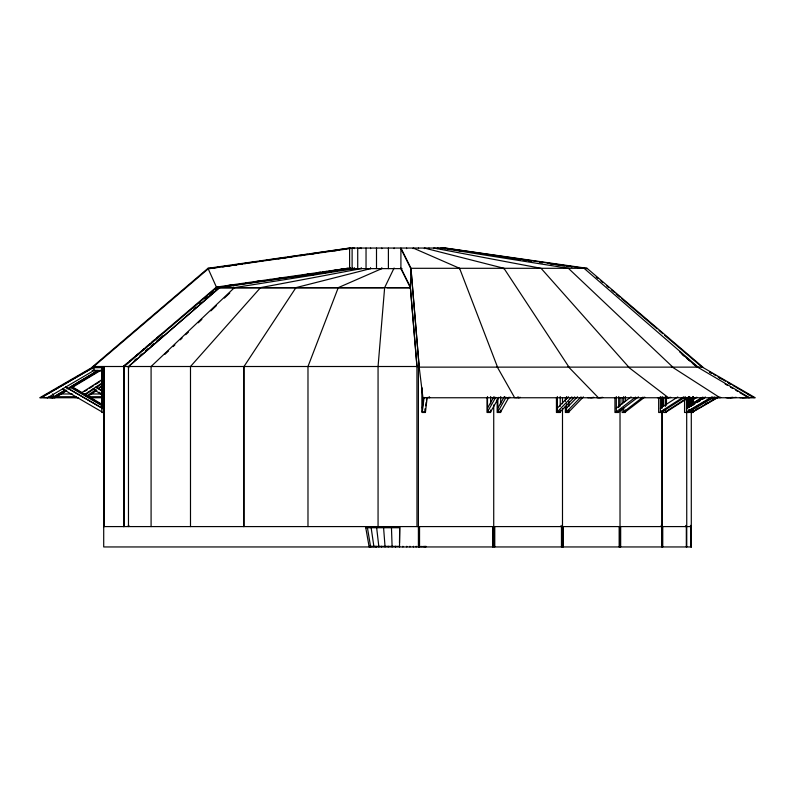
<?xml version="1.0" encoding="UTF-8"?>
<svg xmlns="http://www.w3.org/2000/svg" width="795" height="795" viewBox="0 0 795 795"><rect width="100%" height="100%" fill="white"/><g stroke="black" fill="none" stroke-linecap="round" stroke-linejoin="round"><path stroke-width="1.19" d="M103.708 366.505L103.708 546.95L691.292 546.95L691.292 412.426M418.399 546.95L418.399 366.505M419.541 546.95L419.541 526.588M424.361 546.374L424.361 546.95L424.46 546.374M425.852 546.374L425.852 546.95L425.951 546.374M492.592 546.95L492.592 526.588M493.725 546.95L493.725 404.973M494.768 546.95L494.768 526.588M561.459 546.95L561.459 526.588M562.492 546.95L562.492 408.7M619.156 546.95L619.156 526.588M661.748 546.95L661.748 526.588M686.323 546.95L686.323 526.588M399.488 542.876L399.676 527.741L365.77 527.741M399.776 526.588L399.517 546.95L399.517 546.374L369.049 546.374M410.359 287.631L410.985 268.303L400.909 248.05L400.909 268.621L410.359 287.631L416.938 366.505L416.978 526.588M402.906 546.374L402.886 546.95L402.886 546.374M413.479 546.374L413.42 546.95L413.42 546.374M422.304 408.143L423.596 397.629M424.083 397.411L422.304 411.84L425.444 411.84L427.223 397.411M425.732 405.808L426.16 402.31M426.448 399.974L426.736 397.629M459.5 268.849L459.58 268.303L413.191 248.05L413.191 248.636M423.159 546.374L423.059 546.95L423.059 546.374M425.404 546.95L425.504 546.374M503.801 268.849L503.941 268.303L424.401 248.05L424.401 248.636M586.71 268.849L587.028 268.303L445.399 248.05L349.601 248.05L207.972 268.303L92.121 367.131L93.005 367.131L208.22 268.849L349.601 248.636M394.091 268.621L394.091 268.034L384.641 287.631L378.062 366.505L378.062 526.588M487.504 408.143L494.043 396.586M495.732 397.301L487.504 411.84L490.634 411.84L498.872 397.301M497.839 408.143L504.378 396.586M506.067 397.301L497.839 411.84L500.701 411.84L508.929 397.301M557.355 408.143L568.405 396.755M571.853 396.894L557.355 411.84L560.217 411.84L574.715 396.894M566.527 408.143L577.577 396.755M581.026 396.894L566.527 411.84L568.922 411.84L583.421 396.894M233.859 287.084L233.034 287.87L218.714 287.87M164.982 354.292L168.58 350.883M173.081 346.62L174.88 344.921M180.286 339.813L182.085 338.104M185.682 334.705L188.385 332.151M198.283 322.78L201.88 319.371M210.884 310.855L216.28 305.747M224.379 298.085L229.785 292.977M134.325 360.513L136.184 358.903M139.91 355.673L141.778 354.053M145.495 350.824L148.297 348.409M151.09 345.984L153.882 343.559M156.675 341.144L163.194 335.49M193.93 308.858L195.799 307.238M199.525 304.008L201.383 302.398M205.11 299.168L207.902 296.744M209.82 295.193L213.617 291.904M215.435 290.324L219.181 287.084M215.505 290.324L219.251 287.084M129.953 365.352L219.36 287.87M124.189 526.588L124.189 366.505L216.657 287.631L349.601 268.621L349.601 268.034L216.409 287.084L123.305 366.505L127.657 362.957M129.525 361.367L133.272 358.167M135.965 355.772L138.767 353.378M141.58 350.973L144.392 348.578M146.26 346.988L150.007 343.788M151.885 342.188L154.687 339.793M156.565 338.193L160.312 335.003M426.18 397.758L429.757 397.43L429.34 397.758L429.211 396.715M616.314 408.143L631.051 396.884M635.612 397.093L616.314 411.84L618.709 411.84L638.435 396.884M642.996 397.093L623.697 411.84L625.466 411.84L644.765 397.093M84.608 394.419L101.979 383.061M85.631 394.419L93.81 389.073M95.847 387.741L101.979 383.737M85.9 396.417L96.115 389.739M98.163 388.407L102.247 385.734M87.679 396.417L96.871 390.415M81.438 392.829L101.929 379.672M84.509 391.508L87.579 389.54M89.626 388.218L93.73 385.595M95.778 384.273L99.872 381.64M677.757 396.973L660.367 408.143L662.126 408.143M683.76 396.824L660.367 411.84L662.126 411.84L685.519 396.824M688.858 396.824L665.455 411.84L666.468 411.84L689.861 396.824M693.2 399.229L696.331 397.311M692.803 399.865L696.976 397.311M693.151 402.956L702.502 397.242M692.753 403.592L703.148 397.242M52.331 397.758L65.101 390.116M66.989 388.984L98.073 370.381M65.289 390.116L52.53 397.758L46.816 397.43M70.606 386.936L98.262 370.381L92.111 370.381M53.971 397.758L65.677 390.752M69.93 388.208L99.703 370.381L102.396 370.381M66.691 390.752L54.994 397.758L48.257 397.43L49.28 397.43M72.007 387.572L100.727 370.381M47.501 397.758L94.158 370.381M705.423 397.013L686.492 408.143L690.666 406.295M692.763 405.053L694.87 403.82M696.976 402.578L700.127 400.73M702.233 399.488L704.33 398.255M711.714 397.013L686.492 411.84L687.506 411.84L712.718 397.013M714.357 397.013L689.146 411.84M422.95 397.758L419.104 366.505L93.73 366.505L39.75 397.758L78.635 397.758M40.903 397.758L93.73 367.171M47.7 397.758L41.698 397.43L93.969 367.171L93.969 370.868L103.936 370.868M696.211 409.375L698.348 408.133M705.821 403.81L707.957 402.578M711.157 400.72L713.294 399.488M715.42 398.255L717.557 397.013M692.584 411.84L718.203 397.013M718.74 397.013L693.131 411.84M381.809 268.621L381.809 268.034L381.809 268.621L338.272 287.631L307.983 366.505L307.983 526.588M370.599 268.621L370.599 268.034L370.599 268.621L295.939 287.631L244.005 366.505L244.005 526.588M358.784 248.517L361.218 248.05L361.218 248.636M361.218 268.621L361.218 268.034L361.218 268.621L260.531 287.631L190.492 366.505L190.492 526.588M508.442 397.758L510.35 397.43L505.282 397.758L504.706 396.715M515.647 397.758L520.437 397.43L518.529 397.758L517.952 396.715M351.877 248.438L354.312 248.05L354.312 248.636M296.306 277.077L298.741 276.69M301.166 276.302L303.601 275.925M323.058 272.834L325.493 272.447M329.14 271.87L331.575 271.483M334.009 271.095L336.434 270.707M340.081 270.131L342.516 269.743M306.691 275.537L309.116 275.149M312.286 274.643L314.731 274.255M323.317 272.894L326.149 272.447M328.216 272.119L331.028 271.731M334.337 271.145L337.159 270.757M339.525 270.33L342.059 269.982M350.635 268.621L353.089 268.233M312.554 274.762L314.989 274.374M323.088 273.092L325.94 272.645M328.365 272.258L331.674 271.731M334.119 271.343L336.881 270.906M339.316 270.519L342.695 269.982M345.149 269.594L347.604 269.207M334.367 271.483L336.802 271.095M354.312 268.621L354.312 268.034L354.312 268.621L234.455 287.631L151.09 366.505L151.09 526.588M210.943 268.303L219.5 267.06M221.944 266.713L230.5 265.46M232.955 265.113L241.511 263.861M243.956 263.513L246.4 263.155M248.845 262.797L252.522 262.271M254.966 261.913L257.411 261.555M259.856 261.197L263.523 260.671M265.967 260.313L274.533 259.071M276.978 258.713L285.534 257.471M287.979 257.113L296.545 255.871M298.99 255.513L307.546 254.271M309.99 253.913L350.347 248.05L350.347 248.636M324.479 271.771L326.934 271.413M335.579 270.171L338.094 269.823M340.916 269.465L343.44 269.098M345.815 268.75L348.349 268.382M350.347 268.621L350.347 268.034L350.347 268.621L219.49 287.631L128.472 366.505L128.472 526.588M211.917 268.332L214.481 267.985M222.898 266.762L225.502 266.395M228.99 265.898L231.554 265.54M233.869 265.192L236.562 264.815M239.971 264.328L242.535 263.98M244.85 263.622L247.404 263.274M278.359 258.832L280.824 258.484M283.875 258.047L286.309 257.699M289.43 257.252L291.884 256.894M300.49 255.672L302.955 255.314M311.56 254.082L314.015 253.734M322.899 252.462L325.334 252.114M333.87 250.892L336.434 250.544M217.8 286.916L220.245 286.568M228.801 285.345L231.246 284.988M245.923 282.891L248.368 282.543M256.924 281.321L259.369 280.973M267.935 279.751L270.38 279.393M278.936 278.171L281.38 277.823M307.059 274.156L309.503 273.798M318.06 272.576L320.504 272.228M322.959 271.88L325.403 271.532M329.07 271.006L331.515 270.658M333.96 270.3L336.404 269.952M340.071 269.425L342.516 269.078M344.96 268.73L347.405 268.382M587.863 397.758L594.014 397.43L590.755 397.758M597.065 397.758L602.739 397.43L599.48 397.758M657.475 397.758L664.292 397.43L659.89 397.758M664.878 397.758L671.059 397.43L666.657 397.758M709.369 397.758L716.384 397.43L711.147 397.758M714.476 397.758L720.737 397.43L719.714 397.43M726.183 397.758L733.129 397.43L727.624 397.758M730.118 397.758L736.269 397.43L735.623 397.43M740.006 397.758L753.113 397.43M742.47 397.758L748.184 397.43M214.561 268.303L207.972 268.303L216.657 287.631L410.071 287.631M402.051 268.621L349.601 268.621L349.601 248.05M224.329 286.916L226.684 286.916M234.048 287.87L259.001 287.87M260.512 287.87L294.418 287.87M296.326 287.87L336.851 287.87M339.028 287.87L383.419 287.87M386.936 287.87L410.16 287.87M103.936 367.658L93.73 367.658L93.73 366.505M128.263 367.658L128.919 367.658M418.399 367.658L419.104 367.658L419.104 366.505M62.576 388.984L101.869 411.84M60.052 393.972L72.305 393.972M90.66 393.972L101.641 393.972M103.936 394.559L102.903 394.559L102.903 397.758L103.936 397.758M49.469 396.715L54.08 396.715L52.5 393.972M56.743 396.715L76.231 396.715M88.444 396.715L101.79 396.715M75.287 397.43L74.263 397.43L78.457 397.689M745.72 397.43L746.744 397.43M752.12 397.43L752.766 397.43M89.298 397.758L102.714 397.758M422.861 397.758L755.25 397.758L701.269 366.505M104.105 412.486L101.869 412.486L101.869 367.658M618.709 412.486L614.952 412.486L614.952 397.758M662.126 412.486L658.657 412.486L658.657 397.758M666.468 412.486L663.596 412.486L663.596 410.031M689.146 412.486L684.555 412.486L684.555 398.981M693.131 412.486L690.895 412.486L690.895 410.031M128.263 525.435L128.919 525.435M103.708 526.588L691.292 526.588L691.223 546.95M481.055 253.734L483.509 254.082L480.826 253.734M492.115 255.314L494.579 255.672M503.185 256.894L505.64 257.252M514.246 258.484L516.71 258.832M525.316 260.064L527.771 260.412M554.821 264.278L552.356 263.93L555.029 264.328M558.507 264.815L560.962 265.162M569.568 266.395L572.032 266.742M580.638 267.975L583.093 268.322L580.4 267.975M458.526 250.544L461.13 250.892M492.045 255.314L494.51 255.672M503.116 256.894L505.57 257.252M508.691 257.699L511.125 258.047M514.176 258.484L516.641 258.832M547.556 263.274L550.15 263.622M558.11 264.844L561.131 265.192M563.446 265.54L566.01 265.898M569.091 266.414L572.102 266.762M495.921 256.079L498.366 256.437M500.81 256.795L503.315 257.153M506.524 257.679L509.426 258.037M511.791 258.385L514.415 258.743M517.515 259.279L520.526 259.627M522.961 259.985L525.406 260.343M528.516 260.869L531.517 261.227M539.875 262.469L542.518 262.827M550.488 264.069L553.509 264.427M555.745 264.775L558.398 265.132M561.846 265.659L564.361 266.017M566.726 266.375L569.399 266.732M577.786 267.965L580.39 268.332M445.329 248.418L442.885 248.05L442.885 248.636M447.764 248.785L450.209 249.163M453.866 249.71L456.31 250.077M458.745 250.445L461.189 250.813M439.705 248.467L437.28 248.05L437.28 248.636M709.647 372.03L711.833 373.292M713.84 374.455L716.056 375.737M718.034 376.88L721.343 378.798M722.228 379.304L725.567 381.242M727.465 382.335L730.853 384.303M732.97 385.525L735.077 386.748M735.902 387.225L754.097 397.758M709.567 372.11L711.704 373.352M719.167 377.675L721.304 378.907M728.767 383.23L730.903 384.462M747.976 394.34L750.102 395.572M696.509 366.505L749.645 397.758M725.169 384.025L727.286 385.277M730.476 387.145L732.702 388.457M735.782 390.266L737.979 391.557M740.026 392.76L748.512 397.758M102.197 404.436L72.752 387.125L71.739 387.125L102.237 405.053M70.099 387.125L101.84 405.669M671.368 366.505L720.041 397.758M100.12 387.125L102.167 388.437M101.909 390.405L95.778 387.125L101.919 391.06M93.939 388.984L95.976 390.295M99.027 392.253L101.064 393.555M92.926 388.984L102.078 394.867M628.547 367.25L668.466 397.758M596.23 276.908L598.118 278.518M600.95 280.933L602.839 282.553M606.615 285.773L608.503 287.383M611.335 289.797L614.167 292.212M616.055 293.822L619.832 297.052M621.73 298.662L657.167 328.892M659.035 330.491L662.792 333.691M664.6 335.291L701.051 366.326M698.099 367.131L584.057 268.303L444.653 248.05L444.653 248.636M679.745 351.986L696.291 366.316M682.17 354.401L684.028 356.021M686.83 358.436L689.623 360.86M692.415 363.285L695.208 365.7M672.828 367.131L568.375 268.303L440.688 248.05L440.688 248.636M568.097 366.505L598.416 397.758M628.795 367.131L541.047 268.303L433.782 248.05L433.782 248.636M503.941 268.303L569.001 367.131M496.994 366.505L514.673 397.758M400.909 248.636L410.965 268.849L419.164 367.131L702.879 367.131L587.028 268.303L410.985 268.303L419.223 367.131M400.909 268.034L410.379 287.084L417.007 366.505M216.409 287.084L216.657 287.631M459.58 268.303L497.521 367.131M365.561 526.588L369.148 546.95L369.148 546.374M367.24 526.588L370.639 546.95L370.639 546.374M371.841 546.374L371.941 546.95L371.941 546.374M370.977 526.588L373.958 546.95L373.958 546.374M376.522 526.588L378.877 546.95L378.877 546.374M381.521 546.374L381.58 546.95L381.58 546.374M383.498 526.588L385.068 546.95L385.068 546.374M391.428 526.588L392.114 546.95L392.114 546.374M693.131 396.566L693.131 403.91M692.932 396.566L692.932 405.142M692.932 408.809L692.932 412.486M691.064 397.758L691.064 406.344M691.064 410.031L691.064 412.486M691.064 526.588L691.064 546.95M690.895 397.758L690.895 406.344M690.646 525.435L690.646 526.588M690.487 525.435L690.487 526.588M689.146 396.566L689.146 406.364M688.957 396.566L688.957 407.587M688.957 409.375L688.957 412.486M687.506 397.798L687.506 408.809M686.691 412.426L686.761 546.95M686.492 397.798L686.492 412.486M685.757 525.435L685.757 526.588M666.468 396.566L666.468 405.142M665.455 396.566L665.455 406.364M665.455 408.809L665.455 412.486M663.596 397.758L663.596 406.344M662.752 526.588L662.752 546.95M662.384 397.53L662.384 407.457M662.384 411.184L662.384 546.95M662.126 396.566L662.126 407.587M661.857 397.53L661.857 407.457M661.857 411.184L661.857 526.588M661.231 525.435L661.231 526.588M660.367 396.566L660.367 412.486M625.466 396.566L625.466 401.465M625.466 410.031L625.466 412.486L622.137 412.486L622.137 408.799M623.697 396.566L623.697 402.687M623.697 407.587L623.697 412.486M622.137 397.758L622.137 403.89M620.666 526.588L620.666 546.95M620.02 397.53L620.02 406.215M620.02 409.942L620.02 546.95M618.709 396.566L618.709 407.587M616.314 396.566L616.314 412.486M568.922 401.465L568.922 406.364M568.922 410.031L568.922 412.486L565.374 412.486L565.374 406.344M566.527 396.566L566.527 399.02M566.527 403.91L566.527 412.486M565.374 397.758L565.374 401.435M563.367 526.588L563.367 546.95M562.492 397.53L562.492 403.741M561.141 525.435L561.141 526.588M560.217 396.566L560.217 406.364M560.217 410.031L560.217 412.486L556.44 412.486L556.44 397.758M557.355 396.566L557.355 412.486M500.701 396.566L500.701 403.91M500.701 410.031L500.701 412.486L497.163 412.486L497.163 398.981M497.839 399.02L497.839 412.486M490.634 396.566L490.634 403.91M490.634 410.031L490.634 412.486L487.087 412.486L487.087 397.758M487.504 396.566L487.504 412.486M445.399 248.05L445.399 248.636M428.962 248.05L428.962 248.636M425.444 408.809L425.444 412.486L422.165 412.486L422.165 388.636M425.037 408.799L425.037 412.486M422.304 388L422.304 412.486M418.498 248.05L418.498 248.636M406.603 248.05L406.603 248.636M394.091 248.05L394.091 248.636M388.397 248.05L388.397 268.621M381.809 248.05L381.809 248.636M376.502 248.05L376.502 268.621M370.599 248.05L370.599 248.636M366.038 248.05L366.038 268.621M357.72 248.05L357.72 268.621M352.115 248.05L352.115 268.621M243.687 366.505L243.687 526.588M123.682 366.505L123.682 526.588M123.613 366.505L123.613 526.588M104.284 366.505L104.284 526.588M102.903 367.658L102.903 370.868M102.068 370.868L102.068 408.809M388.218 546.374L388.218 546.95L388.179 546.374M418.975 546.374L418.975 546.95L419.054 546.374M421.042 546.374L421.042 546.95L421.131 546.374M406.821 546.374L406.782 546.95L406.782 546.374M409.972 546.374L409.932 546.95L409.932 546.374M416.192 546.374L416.123 546.95L416.123 546.374M65.737 387.125L102.068 408.143L65.737 387.125M472.101 252.462L469.666 252.114L472.17 252.472M369.596 546.95L369.496 546.374L369.596 546.95M376.025 546.95L375.946 546.374L376.025 546.95M395.483 546.95L395.473 546.374L395.483 546.95"/></g></svg>
